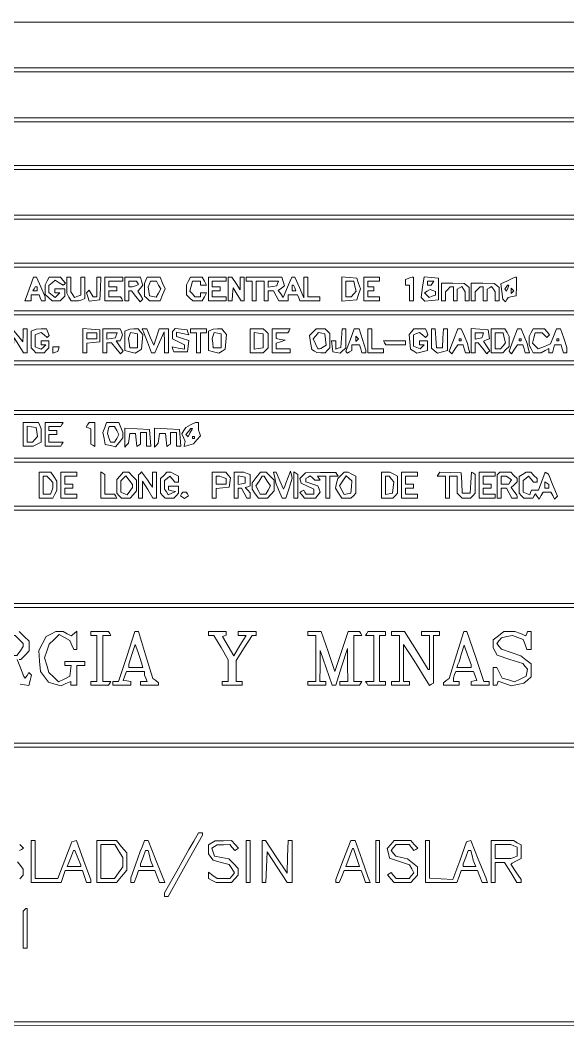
# Paper-space layout 'AN-19-DGE-074' of a CAD drawing. Header units: metres, sheet in millimetres. Extents: x 12 to 193, y 4 to 291.
# Drawn here: x 127.8 to 162.5, y 25.3 to 88.9 of the extents above; entities that cross this region are included whole.
import ezdxf

# ---------------------------------------------------------------- set-up
doc = ezdxf.new("R2010")
doc.units = ezdxf.units.M
doc.layers.add('DGE_CONTORNOS', color=7, linetype='Continuous', lineweight=0)
doc.layers.add('DGE_DATOS', color=7, linetype='Continuous', lineweight=0)

# ---------------------------------------------------------------- blocks, each defined once
blk = doc.blocks.new('LP_REF_DGE_MT_074')
at = {"layer": 'DGE_CONTORNOS'}
for points in [[(29.957, 147.368), (29.988, 25.36), (111.504, 25.329), (193.02, 25.297), (193.02, 147.336), (193.02, 269.375), (111.473, 269.375), (29.925, 269.375)], [(180.678, 87.324), (180.678, 85.876), (121.296, 85.876), (61.915, 85.876), (61.915, 87.324), (61.915, 88.773), (121.296, 88.773), (180.678, 88.773)], [(180.678, 84.176), (180.678, 82.727), (121.296, 82.727), (61.915, 82.727), (61.915, 84.176), (61.915, 85.624), (121.296, 85.624), (180.678, 85.624)], [(180.678, 81.09), (180.678, 79.705), (121.296, 79.705), (61.915, 79.705), (61.915, 81.09), (61.915, 82.475), (121.296, 82.475), (180.678, 82.475)], [(180.678, 78.004), (180.678, 76.556), (121.296, 76.556), (61.915, 76.556), (61.915, 78.004), (61.915, 79.453), (121.296, 79.453), (180.678, 79.453)], [(180.678, 74.919), (180.678, 73.533), (121.296, 73.533), (61.915, 73.533), (61.915, 74.919), (61.915, 76.304), (121.296, 76.304), (180.678, 76.304)], [(180.678, 71.896), (180.678, 70.511), (121.296, 70.511), (61.915, 70.511), (61.915, 71.896), (61.915, 73.282), (121.296, 73.282), (180.678, 73.282)], [(128.5, 72.117), (128.313, 71.581), (128.223, 71.361), (128.133, 71.141), (128.335, 71.141), (128.538, 71.141), (128.538, 71.329), (128.538, 71.518), (128.794, 71.518), (129.049, 71.518), (129.122, 71.329), (129.194, 71.141), (129.307, 71.141), (129.419, 71.141), (129.419, 71.275), (129.419, 71.409), (129.152, 72.03), (128.885, 72.652), (128.786, 72.652), (128.687, 72.652)], [(129.55, 72.408), (129.419, 72.165), (129.419, 71.861), (129.419, 71.557), (129.65, 71.349), (129.88, 71.141), (130.128, 71.141), (130.377, 71.141), (130.528, 71.292), (130.679, 71.443), (130.679, 71.669), (130.679, 71.896), (130.364, 71.896), (130.049, 71.896), (130.049, 71.77), (130.049, 71.644), (130.2, 71.644), (130.351, 71.644), (130.206, 71.498), (130.06, 71.353), (129.865, 71.514), (129.671, 71.675), (129.671, 71.896), (129.671, 72.117), (129.87, 72.282), (130.07, 72.448), (130.323, 72.289), (130.577, 72.131), (130.646, 72.199), (130.715, 72.268), (130.555, 72.46), (130.396, 72.652), (130.038, 72.652), (129.68, 72.652)], [(130.805, 72.14), (130.805, 71.628), (130.935, 71.384), (131.065, 71.141), (131.303, 71.141), (131.54, 71.141), (131.739, 71.217), (131.938, 71.293), (131.938, 71.973), (131.938, 72.652), (131.812, 72.652), (131.686, 72.652), (131.686, 72.081), (131.686, 71.51), (131.485, 71.433), (131.283, 71.356), (131.172, 71.531), (131.06, 71.707), (131.059, 72.18), (131.057, 72.652), (130.931, 72.652), (130.805, 72.652)], [(132.694, 72.022), (132.694, 71.392), (132.574, 71.392), (132.454, 71.392), (132.332, 71.612), (132.209, 71.831), (132.125, 71.747), (132.041, 71.663), (132.126, 71.395), (132.212, 71.126), (132.547, 71.165), (132.883, 71.203), (132.921, 71.928), (132.958, 72.652), (132.826, 72.652), (132.694, 72.652)], [(133.198, 71.896), (133.198, 71.141), (133.772, 71.141), (134.346, 71.141), (134.268, 71.266), (134.19, 71.392), (133.82, 71.392), (133.449, 71.392), (133.449, 71.581), (133.449, 71.77), (133.701, 71.77), (133.953, 71.77), (133.953, 71.896), (133.953, 72.022), (133.701, 72.022), (133.449, 72.022), (133.449, 72.211), (133.449, 72.4), (133.89, 72.4), (134.331, 72.4), (134.331, 72.526), (134.331, 72.652), (133.764, 72.652), (133.198, 72.652)], [(134.457, 71.896), (134.457, 71.141), (134.583, 71.141), (134.709, 71.141), (134.709, 71.455), (134.709, 71.77), (134.799, 71.77), (134.888, 71.77), (135.165, 71.424), (135.442, 71.078), (135.525, 71.16), (135.608, 71.242), (135.449, 71.496), (135.291, 71.75), (135.451, 71.943), (135.611, 72.136), (135.529, 72.394), (135.448, 72.652), (134.952, 72.652), (134.457, 72.652)], [(135.793, 72.453), (135.716, 72.253), (135.716, 71.848), (135.716, 71.443), (135.868, 71.292), (136.019, 71.141), (136.356, 71.141), (136.693, 71.141), (136.85, 71.518), (137.006, 71.896), (136.85, 72.274), (136.693, 72.652), (136.281, 72.652), (135.869, 72.652)], [(138.492, 72.408), (138.361, 72.165), (138.361, 71.85), (138.361, 71.536), (138.559, 71.338), (138.757, 71.141), (139.058, 71.141), (139.36, 71.141), (139.495, 71.392), (139.629, 71.644), (139.436, 71.644), (139.243, 71.644), (139.243, 71.518), (139.243, 71.392), (139.069, 71.392), (138.896, 71.392), (138.74, 71.58), (138.585, 71.767), (138.664, 72.083), (138.744, 72.4), (138.993, 72.4), (139.243, 72.4), (139.243, 72.274), (139.243, 72.148), (139.436, 72.148), (139.629, 72.148), (139.495, 72.4), (139.36, 72.652), (138.991, 72.652), (138.622, 72.652)], [(139.747, 71.896), (139.747, 71.141), (140.313, 71.141), (140.88, 71.141), (140.88, 71.266), (140.88, 71.392), (140.439, 71.392), (139.998, 71.392), (139.998, 71.581), (139.998, 71.77), (140.25, 71.77), (140.502, 71.77), (140.502, 71.896), (140.502, 72.022), (140.25, 72.022), (139.998, 72.022), (139.998, 72.211), (139.998, 72.4), (140.439, 72.4), (140.88, 72.4), (140.88, 72.526), (140.88, 72.652), (140.313, 72.652), (139.747, 72.652)], [(141.006, 71.896), (141.006, 71.141), (141.124, 71.141), (141.242, 71.141), (141.281, 71.55), (141.321, 71.959), (141.568, 71.55), (141.816, 71.141), (141.915, 71.141), (142.014, 71.141), (142.014, 71.896), (142.014, 72.652), (141.888, 72.652), (141.762, 72.652), (141.76, 72.243), (141.757, 71.833), (141.495, 72.243), (141.233, 72.652), (141.12, 72.652), (141.006, 72.652)], [(142.139, 72.526), (142.139, 72.4), (142.328, 72.4), (142.517, 72.4), (142.517, 71.77), (142.517, 71.141), (142.643, 71.141), (142.769, 71.141), (142.769, 71.77), (142.769, 72.4), (143.021, 72.4), (143.273, 72.4), (143.273, 71.77), (143.273, 71.141), (143.399, 71.141), (143.525, 71.141), (143.525, 71.455), (143.525, 71.77), (143.692, 71.77), (143.86, 71.77), (144.029, 71.455), (144.197, 71.141), (144.491, 71.141), (144.784, 71.141), (144.784, 71.329), (144.784, 71.518), (145.086, 71.518), (145.387, 71.518), (145.459, 71.329), (145.532, 71.141), (146.166, 71.141), (146.799, 71.141), (146.799, 71.266), (146.799, 71.392), (146.421, 71.392), (146.044, 71.392), (146.044, 72.022), (146.044, 72.652), (145.918, 72.652), (145.792, 72.652), (145.785, 71.991), (145.778, 71.329), (145.502, 71.99), (145.225, 72.652), (145.124, 72.652), (145.022, 72.652), (144.755, 72.008), (144.487, 71.364), (144.324, 71.587), (144.161, 71.81), (144.362, 71.957), (144.563, 72.104), (144.476, 72.378), (144.389, 72.652), (143.264, 72.652), (142.139, 72.652)], [(148.185, 71.896), (148.185, 71.125), (148.655, 71.164), (149.125, 71.203), (149.246, 71.55), (149.367, 71.896), (149.246, 72.243), (149.125, 72.589), (148.655, 72.628), (148.185, 72.667)], [(149.57, 71.896), (149.57, 71.141), (150.074, 71.141), (150.578, 71.141), (150.578, 71.266), (150.578, 71.392), (150.2, 71.392), (149.822, 71.392), (149.822, 71.581), (149.822, 71.77), (150.011, 71.77), (150.2, 71.77), (150.2, 71.896), (150.2, 72.022), (150.011, 72.022), (149.822, 72.022), (149.822, 72.211), (149.822, 72.4), (150.2, 72.4), (150.578, 72.4), (150.578, 72.526), (150.578, 72.652), (150.074, 72.652), (149.57, 72.652)], [(152.372, 72.568), (152.215, 72.505), (152.215, 72.326), (152.215, 72.148), (152.341, 72.148), (152.467, 72.148), (152.467, 71.644), (152.467, 71.141), (152.593, 71.141), (152.719, 71.141), (152.719, 71.896), (152.719, 72.652), (152.624, 72.642), (152.53, 72.632)], [(153.296, 72.01), (153.209, 71.356), (153.325, 71.239), (153.442, 71.122), (153.868, 71.163), (154.293, 71.203), (154.293, 71.896), (154.293, 72.589), (153.838, 72.627), (153.382, 72.665)], [(158.657, 72.418), (158.234, 72.218), (158.3, 71.732), (158.365, 71.246), (158.445, 71.165), (158.526, 71.085), (158.613, 71.224), (158.701, 71.363), (158.953, 71.411), (159.205, 71.459), (159.223, 72.055), (159.24, 72.652), (159.16, 72.635), (159.079, 72.619)], [(128.916, 71.896), (128.916, 71.77), (128.782, 71.77), (128.649, 71.77), (128.727, 71.896), (128.805, 72.022), (128.86, 72.022), (128.916, 72.022)], [(135.267, 72.287), (135.337, 72.174), (135.139, 72.098), (134.94, 72.022), (134.825, 72.022), (134.709, 72.022), (134.709, 72.211), (134.709, 72.4), (134.953, 72.4), (135.198, 72.4)], [(136.598, 72.148), (136.733, 71.896), (136.594, 71.637), (136.455, 71.377), (136.243, 71.418), (136.031, 71.458), (135.99, 71.749), (135.948, 72.04), (136.017, 72.22), (136.086, 72.4), (136.275, 72.4), (136.463, 72.4)], [(144.124, 72.243), (144.072, 72.085), (143.798, 72.045), (143.525, 72.005), (143.525, 72.202), (143.525, 72.4), (143.85, 72.4), (144.176, 72.4)], [(145.208, 71.959), (145.28, 71.77), (145.158, 71.77), (145.036, 71.77), (145.036, 71.959), (145.036, 72.148), (145.086, 72.148), (145.135, 72.148)], [(149.015, 72.083), (149.094, 71.767), (148.939, 71.58), (148.784, 71.392), (148.61, 71.392), (148.437, 71.392), (148.437, 71.896), (148.437, 72.4), (148.686, 72.4), (148.936, 72.4)], [(154.104, 71.627), (154.104, 71.51), (153.907, 71.435), (153.709, 71.359), (153.561, 71.507), (153.413, 71.655), (153.59, 71.764), (153.766, 71.873), (153.935, 71.808), (154.104, 71.743)], [(153.915, 72.274), (153.837, 72.148), (153.719, 72.148), (153.6, 72.148), (153.6, 72.274), (153.6, 72.4), (153.796, 72.4), (153.993, 72.4)], [(154.482, 71.707), (154.482, 71.141), (154.608, 71.141), (154.734, 71.141), (154.734, 71.43), (154.734, 71.72), (154.885, 71.871), (155.036, 72.022), (155.137, 72.022), (155.237, 72.022), (155.237, 71.581), (155.237, 71.141), (155.363, 71.141), (155.489, 71.141), (155.489, 71.511), (155.489, 71.881), (155.629, 71.968), (155.769, 72.054), (155.879, 71.881), (155.989, 71.707), (155.991, 71.424), (155.993, 71.141), (156.119, 71.141), (156.245, 71.141), (156.245, 71.566), (156.245, 71.991), (156.088, 72.118), (155.93, 72.244), (155.206, 72.259), (154.482, 72.273)], [(156.371, 71.707), (156.371, 71.141), (156.497, 71.141), (156.623, 71.141), (156.623, 71.43), (156.623, 71.72), (156.774, 71.871), (156.925, 72.022), (157.026, 72.022), (157.127, 72.022), (157.127, 71.581), (157.127, 71.141), (157.252, 71.141), (157.378, 71.141), (157.378, 71.511), (157.378, 71.881), (157.518, 71.968), (157.658, 72.054), (157.768, 71.881), (157.878, 71.707), (157.88, 71.424), (157.882, 71.141), (158.008, 71.141), (158.134, 71.141), (158.134, 71.566), (158.134, 71.991), (157.977, 72.118), (157.819, 72.244), (157.095, 72.259), (156.371, 72.273)], [(158.681, 71.954), (158.607, 71.759), (158.547, 71.819), (158.487, 71.879), (158.57, 72.014), (158.653, 72.148), (158.704, 72.148), (158.756, 72.148)], [(158.974, 71.686), (158.89, 71.602), (158.89, 71.77), (158.89, 71.938), (158.974, 71.854), (159.058, 71.77)], [(180.678, 68.811), (180.678, 67.362), (121.296, 67.362), (61.915, 67.362), (61.915, 68.811), (61.915, 70.259), (121.296, 70.259), (180.678, 70.259)], [(127.152, 68.622), (127.152, 67.866), (127.271, 67.866), (127.389, 67.866), (127.428, 68.338), (127.467, 68.811), (127.761, 68.338), (128.055, 67.866), (128.17, 67.866), (128.286, 67.866), (128.286, 68.622), (128.286, 69.377), (128.16, 69.377), (128.034, 69.377), (128.031, 68.968), (128.027, 68.559), (127.684, 68.969), (127.341, 69.38), (127.247, 69.378), (127.152, 69.377)], [(128.695, 69.294), (128.538, 69.23), (128.538, 68.699), (128.538, 68.168), (128.689, 68.017), (128.84, 67.866), (129.104, 67.866), (129.369, 67.866), (129.52, 68.017), (129.671, 68.168), (129.671, 68.395), (129.671, 68.622), (129.419, 68.622), (129.167, 68.622), (129.167, 68.496), (129.167, 68.37), (129.319, 68.37), (129.47, 68.37), (129.327, 68.227), (129.184, 68.084), (128.987, 68.16), (128.79, 68.236), (128.79, 68.622), (128.79, 69.007), (128.98, 69.08), (129.171, 69.154), (129.361, 68.996), (129.551, 68.838), (129.614, 68.901), (129.677, 68.963), (129.598, 69.17), (129.518, 69.377), (129.185, 69.367), (128.853, 69.357)], [(131.812, 68.629), (131.812, 67.866), (131.938, 67.866), (132.064, 67.866), (132.064, 68.173), (132.064, 68.48), (132.473, 68.519), (132.883, 68.559), (132.883, 68.936), (132.883, 69.314), (132.347, 69.353), (131.812, 69.392)], [(133.072, 68.622), (133.072, 67.866), (133.198, 67.866), (133.324, 67.866), (133.324, 68.181), (133.324, 68.496), (133.476, 68.496), (133.629, 68.496), (133.906, 68.149), (134.183, 67.803), (134.267, 67.887), (134.351, 67.97), (134.138, 68.296), (133.924, 68.622), (134.051, 68.622), (134.178, 68.622), (134.251, 68.811), (134.323, 68.999), (134.251, 69.188), (134.178, 69.377), (133.625, 69.377), (133.072, 69.377)], [(134.614, 69.294), (134.457, 69.23), (134.457, 68.614), (134.457, 67.997), (134.791, 67.913), (135.126, 67.829), (135.327, 67.955), (135.528, 68.08), (135.567, 68.549), (135.607, 69.017), (135.457, 69.197), (135.308, 69.377), (135.04, 69.367), (134.772, 69.357)], [(135.611, 69.279), (135.653, 69.181), (135.899, 68.524), (136.144, 67.866), (136.252, 67.866), (136.36, 67.866), (136.661, 68.527), (136.961, 69.188), (136.969, 68.527), (136.976, 67.866), (137.102, 67.866), (137.228, 67.866), (137.228, 68.622), (137.228, 69.377), (136.933, 69.377), (136.638, 69.377), (136.467, 68.857), (136.295, 68.336), (136.074, 68.857), (135.853, 69.377), (135.711, 69.377), (135.57, 69.377)], [(137.57, 69.299), (137.48, 69.209), (137.48, 68.982), (137.48, 68.754), (137.857, 68.559), (138.235, 68.363), (138.235, 68.225), (138.235, 68.086), (137.847, 68.164), (137.459, 68.242), (137.511, 68.085), (137.564, 67.929), (137.994, 67.929), (138.424, 67.929), (138.464, 68.279), (138.505, 68.629), (138.118, 68.763), (137.732, 68.898), (137.732, 69.028), (137.732, 69.157), (138.119, 69.079), (138.507, 69.002), (138.456, 69.158), (138.405, 69.314), (138.032, 69.352), (137.659, 69.389)], [(138.613, 69.251), (138.613, 69.125), (138.802, 69.125), (138.991, 69.125), (138.991, 68.496), (138.991, 67.866), (139.117, 67.866), (139.243, 67.866), (139.243, 68.496), (139.243, 69.125), (139.432, 69.125), (139.621, 69.125), (139.621, 69.251), (139.621, 69.377), (139.117, 69.377), (138.613, 69.377)], [(139.904, 69.294), (139.747, 69.23), (139.747, 68.614), (139.747, 67.997), (140.081, 67.913), (140.415, 67.829), (140.616, 67.955), (140.817, 68.08), (140.857, 68.549), (140.896, 69.017), (140.747, 69.197), (140.597, 69.377), (140.329, 69.367), (140.061, 69.357)], [(142.391, 68.622), (142.391, 67.866), (142.807, 67.866), (143.223, 67.866), (143.374, 68.017), (143.525, 68.168), (143.525, 68.622), (143.525, 69.075), (143.374, 69.226), (143.223, 69.377), (142.807, 69.377), (142.391, 69.377)], [(143.777, 68.622), (143.777, 67.866), (144.343, 67.866), (144.91, 67.866), (144.91, 67.992), (144.91, 68.118), (144.469, 68.118), (144.029, 68.118), (144.029, 68.292), (144.029, 68.466), (144.312, 68.56), (144.595, 68.654), (144.312, 68.709), (144.029, 68.765), (144.029, 68.945), (144.029, 69.125), (144.399, 69.125), (144.769, 69.125), (144.847, 69.251), (144.925, 69.377), (144.351, 69.377), (143.777, 69.377)], [(146.355, 69.166), (146.144, 68.956), (146.215, 68.515), (146.287, 68.075), (146.449, 67.973), (146.61, 67.87), (146.869, 67.868), (147.127, 67.866), (147.278, 68.017), (147.429, 68.168), (147.429, 68.622), (147.429, 69.075), (147.278, 69.226), (147.127, 69.377), (146.846, 69.377), (146.565, 69.377)], [(148.16, 68.789), (148.122, 68.201), (147.964, 68.149), (147.807, 68.097), (147.807, 68.359), (147.807, 68.622), (147.673, 68.622), (147.538, 68.622), (147.578, 68.276), (147.618, 67.931), (147.844, 67.888), (148.071, 67.845), (148.254, 67.997), (148.437, 68.149), (148.437, 68.763), (148.437, 69.377), (148.318, 69.377), (148.198, 69.377)], [(148.703, 68.666), (148.431, 67.955), (148.488, 67.898), (148.546, 67.841), (148.68, 67.924), (148.814, 68.007), (148.814, 68.188), (148.814, 68.37), (149.058, 68.37), (149.301, 68.37), (149.381, 68.118), (149.461, 67.866), (149.579, 67.866), (149.696, 67.866), (149.696, 67.949), (149.696, 68.033), (149.484, 68.705), (149.272, 69.377), (149.124, 69.377), (148.975, 69.377)], [(149.822, 68.622), (149.822, 67.866), (150.326, 67.866), (150.829, 67.866), (150.829, 67.992), (150.829, 68.118), (150.452, 68.118), (150.074, 68.118), (150.074, 68.748), (150.074, 69.377), (149.948, 69.377), (149.822, 69.377)], [(152.6, 69.197), (152.45, 69.017), (152.49, 68.549), (152.53, 68.08), (152.731, 67.955), (152.931, 67.829), (153.266, 67.913), (153.6, 67.997), (153.6, 68.309), (153.6, 68.622), (153.348, 68.622), (153.096, 68.622), (153.096, 68.496), (153.096, 68.37), (153.248, 68.37), (153.399, 68.37), (153.269, 68.24), (153.139, 68.11), (152.929, 68.19), (152.719, 68.271), (152.719, 68.639), (152.719, 69.007), (152.909, 69.08), (153.1, 69.154), (153.29, 68.996), (153.48, 68.838), (153.556, 68.913), (153.631, 68.989), (153.557, 69.183), (153.482, 69.377), (153.116, 69.377), (152.749, 69.377)], [(153.852, 68.763), (153.852, 68.149), (154.039, 67.993), (154.227, 67.838), (154.543, 67.917), (154.86, 67.997), (154.86, 68.687), (154.86, 69.377), (154.741, 69.377), (154.621, 69.377), (154.583, 68.779), (154.545, 68.181), (154.356, 68.181), (154.167, 68.181), (154.129, 68.779), (154.09, 69.377), (153.971, 69.377), (153.852, 69.377)], [(155.252, 68.666), (154.98, 67.955), (155.06, 67.879), (155.139, 67.803), (155.329, 68.086), (155.52, 68.37), (155.685, 68.37), (155.85, 68.37), (155.93, 68.118), (156.01, 67.866), (156.141, 67.866), (156.272, 67.866), (156.199, 68.157), (156.126, 68.447), (155.932, 68.912), (155.738, 69.377), (155.631, 69.377), (155.524, 69.377)], [(156.371, 68.629), (156.371, 67.866), (156.497, 67.866), (156.623, 67.866), (156.623, 68.181), (156.623, 68.496), (156.712, 68.496), (156.802, 68.496), (157.079, 68.149), (157.356, 67.803), (157.447, 67.894), (157.538, 67.984), (157.337, 68.291), (157.136, 68.598), (157.329, 68.672), (157.522, 68.746), (157.482, 69.03), (157.441, 69.314), (156.906, 69.353), (156.371, 69.392)], [(157.63, 68.622), (157.63, 67.866), (157.999, 67.866), (158.368, 67.866), (158.566, 68.064), (158.764, 68.262), (158.764, 68.576), (158.764, 68.89), (158.633, 69.134), (158.503, 69.377), (158.067, 69.377), (157.63, 69.377)], [(159.03, 68.666), (158.758, 67.955), (158.838, 67.879), (158.917, 67.803), (159.108, 68.086), (159.298, 68.37), (159.463, 68.37), (159.628, 68.37), (159.708, 68.118), (159.788, 67.866), (159.919, 67.866), (160.05, 67.866), (159.978, 68.157), (159.905, 68.447), (159.71, 68.912), (159.516, 69.377), (159.409, 69.377), (159.302, 69.377)], [(160.154, 69.134), (160.023, 68.89), (160.023, 68.622), (160.023, 68.353), (160.154, 68.11), (160.284, 67.866), (160.54, 67.866), (160.795, 67.866), (161.039, 67.996), (161.283, 68.127), (161.283, 67.996), (161.283, 67.866), (161.394, 67.866), (161.505, 67.866), (161.571, 68.118), (161.637, 68.37), (161.849, 68.37), (162.062, 68.37), (162.128, 68.118), (162.194, 67.866), (162.305, 67.866), (162.416, 67.866), (162.416, 68.032), (162.416, 68.199), (162.215, 68.788), (162.015, 69.377), (161.89, 69.377), (161.766, 69.377), (161.578, 68.897), (161.389, 68.418), (160.993, 68.268), (160.598, 68.119), (160.42, 68.297), (160.242, 68.474), (160.324, 68.8), (160.406, 69.125), (160.63, 69.125), (160.854, 69.125), (161.003, 68.976), (161.152, 68.827), (161.235, 68.91), (161.318, 68.993), (161.159, 69.185), (161, 69.377), (160.642, 69.377), (160.284, 69.377)], [(132.694, 68.936), (132.694, 68.748), (132.379, 68.748), (132.064, 68.748), (132.064, 68.936), (132.064, 69.125), (132.379, 69.125), (132.694, 69.125)], [(133.922, 68.968), (133.871, 68.811), (133.597, 68.77), (133.324, 68.73), (133.324, 68.928), (133.324, 69.125), (133.649, 69.125), (133.974, 69.125)], [(135.276, 68.62), (135.276, 68.181), (135.024, 68.181), (134.772, 68.181), (134.73, 68.473), (134.689, 68.766), (134.762, 68.955), (134.834, 69.144), (135.055, 69.102), (135.276, 69.059)], [(140.565, 68.62), (140.565, 68.181), (140.313, 68.181), (140.061, 68.181), (140.02, 68.473), (139.979, 68.766), (140.051, 68.955), (140.124, 69.144), (140.344, 69.102), (140.565, 69.059)], [(143.21, 68.622), (143.21, 68.181), (142.927, 68.141), (142.643, 68.1), (142.643, 68.622), (142.643, 69.143), (142.927, 69.103), (143.21, 69.062)], [(147.156, 68.697), (147.197, 68.334), (147.03, 68.228), (146.862, 68.122), (146.765, 68.12), (146.668, 68.118), (146.526, 68.429), (146.384, 68.74), (146.549, 68.938), (146.713, 69.136), (146.914, 69.098), (147.114, 69.06)], [(149.15, 68.664), (149.066, 68.58), (149.066, 68.748), (149.066, 68.916), (149.15, 68.832), (149.234, 68.748)], [(155.741, 68.685), (155.741, 68.622), (155.678, 68.622), (155.615, 68.622), (155.615, 68.685), (155.615, 68.748), (155.678, 68.748), (155.741, 68.748)], [(157.095, 68.968), (157.043, 68.811), (156.833, 68.77), (156.623, 68.729), (156.623, 68.927), (156.623, 69.125), (156.885, 69.125), (157.148, 69.125)], [(158.461, 68.809), (158.54, 68.492), (158.385, 68.305), (158.229, 68.118), (158.056, 68.118), (157.882, 68.118), (157.882, 68.622), (157.882, 69.125), (158.132, 69.125), (158.381, 69.125)], [(159.519, 68.685), (159.519, 68.622), (159.456, 68.622), (159.393, 68.622), (159.393, 68.685), (159.393, 68.748), (159.456, 68.748), (159.519, 68.748)], [(161.912, 68.685), (161.912, 68.622), (161.849, 68.622), (161.786, 68.622), (161.786, 68.685), (161.786, 68.748), (161.849, 68.748), (161.912, 68.748)], [(129.923, 68.044), (129.923, 67.845), (130.073, 67.895), (130.222, 67.945), (130.272, 68.094), (130.322, 68.244), (130.123, 68.244), (129.923, 68.244)], [(150.892, 68.496), (150.97, 68.37), (151.593, 68.37), (152.215, 68.37), (152.215, 68.496), (152.215, 68.622), (151.515, 68.622), (150.815, 68.622)], [(180.678, 65.662), (180.678, 64.214), (121.296, 64.214), (61.915, 64.214), (61.915, 65.662), (61.915, 67.11), (121.296, 67.11), (180.678, 67.11)], [(180.678, 62.576), (180.678, 61.191), (121.296, 61.191), (61.915, 61.191), (61.915, 62.576), (61.915, 63.962), (121.296, 63.962), (180.678, 63.962)], [(128.034, 62.702), (128.034, 61.947), (128.357, 61.947), (128.68, 61.947), (128.924, 62.077), (129.167, 62.207), (129.167, 62.633), (129.167, 63.06), (129.091, 63.259), (129.015, 63.458), (128.524, 63.458), (128.034, 63.458)], [(128.894, 62.853), (128.935, 62.562), (128.784, 62.381), (128.633, 62.199), (128.459, 62.199), (128.286, 62.199), (128.286, 62.711), (128.286, 63.224), (128.569, 63.183), (128.853, 63.143)], [(129.419, 62.702), (129.419, 61.947), (129.916, 61.947), (130.412, 61.947), (130.49, 62.073), (130.568, 62.199), (130.119, 62.199), (129.671, 62.199), (129.671, 62.45), (129.671, 62.702), (129.923, 62.702), (130.175, 62.702), (130.175, 62.828), (130.175, 62.954), (129.923, 62.954), (129.671, 62.954), (129.671, 63.08), (129.671, 63.206), (130.042, 63.206), (130.412, 63.206), (130.49, 63.332), (130.568, 63.458), (129.994, 63.458), (129.419, 63.458)], [(132.112, 63.308), (132.02, 63.158), (132.168, 63.109), (132.316, 63.059), (132.316, 62.573), (132.316, 62.087), (132.442, 62.01), (132.568, 61.932), (132.568, 62.695), (132.568, 63.458), (132.386, 63.458), (132.205, 63.458)], [(133.198, 63.143), (133.078, 62.828), (133.154, 62.449), (133.23, 62.069), (133.55, 61.989), (133.87, 61.909), (134.1, 62.193), (134.331, 62.478), (134.331, 62.645), (134.331, 62.812), (134.208, 63.135), (134.085, 63.458), (133.701, 63.458), (133.317, 63.458)], [(133.953, 62.954), (134.088, 62.702), (133.953, 62.45), (133.818, 62.199), (133.693, 62.199), (133.567, 62.199), (133.464, 62.477), (133.361, 62.756), (133.42, 62.981), (133.479, 63.206), (133.649, 63.206), (133.818, 63.206)], [(134.457, 62.494), (134.457, 61.896), (134.572, 62.016), (134.688, 62.136), (134.73, 62.45), (134.772, 62.765), (134.961, 62.765), (135.15, 62.765), (135.189, 62.354), (135.229, 61.942), (135.347, 62.015), (135.465, 62.087), (135.465, 62.458), (135.465, 62.828), (135.653, 62.828), (135.842, 62.828), (135.842, 62.387), (135.842, 61.947), (135.976, 61.947), (136.109, 61.947), (136.07, 62.482), (136.031, 63.017), (135.244, 63.055), (134.457, 63.092)], [(136.346, 62.494), (136.346, 61.896), (136.461, 62.016), (136.577, 62.136), (136.619, 62.45), (136.661, 62.765), (136.85, 62.765), (137.039, 62.765), (137.078, 62.354), (137.118, 61.942), (137.236, 62.015), (137.354, 62.087), (137.354, 62.458), (137.354, 62.828), (137.543, 62.828), (137.732, 62.828), (137.732, 62.387), (137.732, 61.947), (137.865, 61.947), (137.998, 61.947), (137.959, 62.482), (137.92, 63.017), (137.133, 63.055), (136.346, 63.092)], [(138.625, 63.299), (138.323, 63.143), (138.196, 62.94), (138.069, 62.737), (138.172, 62.499), (138.275, 62.262), (138.247, 62.093), (138.219, 61.925), (138.511, 62.01), (138.802, 62.094), (139.028, 62.356), (139.254, 62.618), (139.185, 62.796), (139.117, 62.975), (139.117, 63.216), (139.117, 63.458), (139.022, 63.456), (138.928, 63.454)], [(138.607, 62.817), (138.467, 62.555), (138.396, 62.626), (138.325, 62.696), (138.485, 62.888), (138.644, 63.08), (138.696, 63.08), (138.748, 63.08)], [(138.865, 62.513), (138.865, 62.45), (138.802, 62.45), (138.739, 62.45), (138.739, 62.513), (138.739, 62.576), (138.802, 62.576), (138.865, 62.576)], [(180.678, 59.554), (180.678, 58.168), (121.296, 58.168), (61.915, 58.168), (61.915, 59.554), (61.915, 60.939), (121.296, 60.939), (180.678, 60.939)], [(129.042, 59.491), (129.042, 58.672), (129.478, 58.672), (129.914, 58.672), (130.045, 58.916), (130.175, 59.159), (130.175, 59.454), (130.175, 59.75), (129.979, 60.029), (129.783, 60.309), (129.412, 60.309), (129.042, 60.309)], [(129.725, 59.86), (129.923, 59.662), (129.923, 59.492), (129.923, 59.322), (129.847, 59.123), (129.77, 58.924), (129.532, 58.924), (129.293, 58.924), (129.293, 59.491), (129.293, 60.057), (129.41, 60.057), (129.527, 60.057)], [(130.427, 59.491), (130.427, 58.672), (130.931, 58.672), (131.434, 58.672), (131.434, 58.798), (131.434, 58.924), (131.057, 58.924), (130.679, 58.924), (130.679, 59.113), (130.679, 59.302), (130.931, 59.302), (131.183, 59.302), (131.183, 59.428), (131.183, 59.554), (130.931, 59.554), (130.679, 59.554), (130.679, 59.806), (130.679, 60.057), (131.057, 60.057), (131.434, 60.057), (131.434, 60.183), (131.434, 60.309), (130.931, 60.309), (130.427, 60.309)], [(132.946, 59.498), (132.946, 58.672), (133.457, 58.672), (133.968, 58.672), (133.89, 58.798), (133.812, 58.924), (133.505, 58.924), (133.198, 58.924), (133.198, 59.546), (133.198, 60.169), (133.072, 60.246), (132.946, 60.324)], [(134.162, 60.079), (133.953, 59.849), (133.953, 59.412), (133.953, 58.974), (134.104, 58.823), (134.256, 58.672), (134.526, 58.672), (134.796, 58.672), (135.004, 58.902), (135.213, 59.133), (135.213, 59.469), (135.213, 59.806), (134.961, 60.057), (134.709, 60.309), (134.54, 60.309), (134.37, 60.309)], [(134.961, 59.438), (134.961, 59.35), (134.79, 59.117), (134.619, 58.883), (134.412, 58.963), (134.205, 59.042), (134.205, 59.399), (134.205, 59.755), (134.363, 59.913), (134.52, 60.07), (134.74, 59.798), (134.961, 59.526)], [(135.431, 60.234), (135.339, 60.141), (135.339, 59.407), (135.339, 58.672), (135.465, 58.672), (135.59, 58.672), (135.592, 59.207), (135.593, 59.743), (135.914, 59.207), (136.234, 58.672), (136.353, 58.672), (136.472, 58.672), (136.472, 59.491), (136.472, 60.309), (136.346, 60.309), (136.22, 60.309), (136.213, 59.837), (136.205, 59.365), (136.055, 59.6), (135.905, 59.835), (135.715, 60.081), (135.524, 60.327)], [(136.922, 60.111), (136.724, 59.914), (136.724, 59.444), (136.724, 58.974), (136.875, 58.823), (137.026, 58.672), (137.291, 58.672), (137.555, 58.672), (137.706, 58.823), (137.857, 58.974), (137.857, 59.201), (137.857, 59.428), (137.543, 59.428), (137.228, 59.428), (137.228, 59.311), (137.228, 59.194), (137.448, 59.142), (137.669, 59.089), (137.435, 58.988), (137.202, 58.887), (137.091, 59.063), (136.98, 59.239), (136.978, 59.507), (136.976, 59.775), (137.148, 59.918), (137.32, 60.061), (137.478, 59.87), (137.636, 59.68), (137.747, 59.68), (137.857, 59.68), (137.857, 59.864), (137.857, 60.049), (137.614, 60.179), (137.37, 60.309), (137.245, 60.309), (137.12, 60.309)], [(139.998, 59.491), (139.998, 58.672), (140.124, 58.672), (140.25, 58.672), (140.25, 58.979), (140.25, 59.286), (140.66, 59.325), (141.069, 59.365), (141.11, 59.655), (141.151, 59.945), (141, 60.127), (140.849, 60.309), (140.424, 60.309), (139.998, 60.309)], [(140.681, 59.981), (140.88, 59.905), (140.88, 59.729), (140.88, 59.554), (140.565, 59.554), (140.25, 59.554), (140.25, 59.806), (140.25, 60.057), (140.366, 60.057), (140.482, 60.057)], [(141.384, 59.491), (141.384, 58.672), (141.51, 58.672), (141.636, 58.672), (141.636, 58.987), (141.636, 59.302), (141.74, 59.302), (141.845, 59.302), (142.014, 58.987), (142.182, 58.672), (142.287, 58.672), (142.391, 58.672), (142.391, 58.836), (142.391, 59), (142.234, 59.166), (142.076, 59.333), (142.234, 59.391), (142.391, 59.449), (142.391, 59.803), (142.391, 60.156), (142.192, 60.233), (141.993, 60.309), (141.688, 60.309), (141.384, 60.309)], [(142.076, 59.806), (142.076, 59.62), (141.856, 59.578), (141.636, 59.535), (141.636, 59.806), (141.636, 60.076), (141.856, 60.034), (142.076, 59.991)], [(142.778, 59.978), (142.517, 59.646), (142.517, 59.439), (142.517, 59.232), (142.713, 58.952), (142.909, 58.672), (143.198, 58.672), (143.486, 58.672), (143.694, 58.902), (143.903, 59.133), (143.903, 59.469), (143.903, 59.806), (143.651, 60.057), (143.399, 60.309), (143.219, 60.309), (143.039, 60.309)], [(143.468, 59.751), (143.669, 59.445), (143.529, 59.184), (143.39, 58.924), (143.21, 58.924), (143.03, 58.924), (142.891, 59.184), (142.751, 59.445), (142.952, 59.751), (143.153, 60.057), (143.21, 60.057), (143.267, 60.057)], [(143.942, 59.963), (144.012, 59.617), (144.211, 59.144), (144.41, 58.672), (144.524, 58.672), (144.638, 58.672), (144.847, 59.3), (145.055, 59.928), (145.003, 60.15), (144.95, 60.372), (144.8, 59.995), (144.651, 59.617), (144.578, 59.428), (144.505, 59.239), (144.272, 59.774), (144.039, 60.309), (143.955, 60.309), (143.871, 60.309)], [(145.162, 59.498), (145.162, 58.672), (145.288, 58.672), (145.414, 58.672), (145.414, 59.42), (145.414, 60.169), (145.288, 60.246), (145.162, 60.324)], [(145.709, 60.082), (145.529, 59.902), (145.572, 59.76), (145.616, 59.617), (146.016, 59.428), (146.416, 59.239), (146.419, 59.081), (146.421, 58.924), (146.177, 58.924), (145.933, 58.924), (145.853, 59.052), (145.774, 59.18), (145.651, 59.104), (145.528, 59.028), (145.675, 58.85), (145.823, 58.672), (146.17, 58.672), (146.517, 58.672), (146.672, 58.859), (146.827, 59.047), (146.752, 59.243), (146.677, 59.44), (146.297, 59.572), (145.918, 59.704), (145.918, 59.81), (145.918, 59.917), (146.055, 60.001), (146.192, 60.086), (146.332, 59.946), (146.472, 59.806), (146.643, 59.806), (146.814, 59.806), (146.736, 59.932), (146.658, 60.057), (146.918, 60.057), (147.177, 60.057), (147.177, 59.365), (147.177, 58.672), (147.303, 58.672), (147.429, 58.672), (147.429, 59.365), (147.429, 60.057), (147.688, 60.057), (147.948, 60.057), (147.872, 60.179), (147.797, 60.301), (146.843, 60.282), (145.888, 60.262)], [(148.131, 60.112), (147.933, 59.914), (147.856, 59.607), (147.779, 59.3), (147.985, 58.986), (148.19, 58.672), (148.477, 58.672), (148.764, 58.672), (148.915, 58.823), (149.066, 58.974), (149.066, 59.512), (149.066, 60.049), (148.823, 60.179), (148.579, 60.309), (148.454, 60.309), (148.329, 60.309)], [(148.789, 59.377), (148.751, 58.989), (148.539, 58.949), (148.328, 58.909), (148.184, 59.177), (148.041, 59.445), (148.247, 59.76), (148.453, 60.074), (148.64, 59.919), (148.827, 59.764)], [(150.703, 59.491), (150.703, 58.672), (151.056, 58.672), (151.409, 58.672), (151.56, 58.823), (151.711, 58.974), (151.711, 59.512), (151.711, 60.049), (151.467, 60.179), (151.224, 60.309), (150.964, 60.309), (150.703, 60.309)], [(151.327, 59.876), (151.477, 59.695), (151.437, 59.342), (151.396, 58.989), (151.176, 58.947), (150.955, 58.906), (150.955, 59.482), (150.955, 60.057), (151.066, 60.057), (151.176, 60.057)], [(151.963, 59.491), (151.963, 58.672), (152.467, 58.672), (152.97, 58.672), (152.97, 58.798), (152.97, 58.924), (152.593, 58.924), (152.215, 58.924), (152.215, 59.113), (152.215, 59.302), (152.467, 59.302), (152.719, 59.302), (152.719, 59.428), (152.719, 59.554), (152.467, 59.554), (152.215, 59.554), (152.215, 59.806), (152.215, 60.057), (152.593, 60.057), (152.97, 60.057), (152.97, 60.183), (152.97, 60.309), (152.467, 60.309), (151.963, 60.309)], [(154.295, 60.186), (154.215, 60.057), (154.474, 60.057), (154.734, 60.057), (154.734, 59.365), (154.734, 58.672), (154.86, 58.672), (154.986, 58.672), (154.986, 59.365), (154.986, 60.057), (155.237, 60.057), (155.489, 60.057), (155.489, 59.516), (155.489, 58.974), (155.64, 58.823), (155.792, 58.672), (156.056, 58.672), (156.32, 58.672), (156.472, 58.823), (156.623, 58.974), (156.623, 59.571), (156.623, 60.169), (156.504, 60.242), (156.384, 60.316), (156.346, 59.651), (156.308, 58.987), (156.056, 58.987), (155.804, 58.987), (155.767, 59.629), (155.729, 60.271), (155.052, 60.293), (154.374, 60.315)], [(156.875, 59.491), (156.875, 58.672), (157.378, 58.672), (157.882, 58.672), (157.882, 58.798), (157.882, 58.924), (157.504, 58.924), (157.127, 58.924), (157.127, 59.113), (157.127, 59.302), (157.378, 59.302), (157.63, 59.302), (157.63, 59.428), (157.63, 59.554), (157.378, 59.554), (157.127, 59.554), (157.127, 59.806), (157.127, 60.057), (157.504, 60.057), (157.882, 60.057), (157.882, 60.183), (157.882, 60.309), (157.378, 60.309), (156.875, 60.309)], [(158.092, 60.225), (158.008, 60.141), (158.008, 59.407), (158.008, 58.672), (158.134, 58.672), (158.26, 58.672), (158.26, 58.987), (158.26, 59.302), (158.428, 59.302), (158.595, 59.302), (158.764, 58.987), (158.932, 58.672), (159.1, 58.672), (159.268, 58.672), (159.264, 58.767), (159.26, 58.861), (159.081, 59.097), (158.902, 59.333), (159.085, 59.515), (159.268, 59.698), (159.268, 59.806), (159.268, 59.914), (159.07, 60.111), (158.872, 60.309), (158.524, 60.309), (158.176, 60.309)], [(158.748, 59.944), (158.922, 59.834), (158.835, 59.694), (158.749, 59.554), (158.504, 59.554), (158.26, 59.554), (158.26, 59.806), (158.26, 60.057), (158.417, 60.056), (158.575, 60.054)], [(159.614, 60.173), (159.393, 60.045), (159.393, 59.51), (159.393, 58.974), (159.545, 58.823), (159.696, 58.672), (159.978, 58.672), (160.26, 58.672), (160.346, 58.812), (160.432, 58.951), (160.545, 58.78), (160.657, 58.609), (160.787, 58.83), (160.917, 59.05), (161.157, 59.05), (161.396, 59.05), (161.519, 58.831), (161.642, 58.611), (161.73, 58.7), (161.819, 58.789), (161.535, 59.488), (161.252, 60.188), (161.152, 60.249), (161.052, 60.311), (160.835, 59.743), (160.619, 59.176), (160.394, 59.176), (160.17, 59.176), (160.121, 59.027), (160.071, 58.879), (159.858, 58.96), (159.645, 59.042), (159.645, 59.408), (159.645, 59.775), (159.818, 59.918), (159.99, 60.061), (160.148, 59.87), (160.306, 59.68), (160.416, 59.68), (160.527, 59.68), (160.527, 59.797), (160.527, 59.914), (160.329, 60.111), (160.131, 60.309), (159.983, 60.306), (159.834, 60.302)], [(161.283, 59.42), (161.283, 59.302), (161.157, 59.302), (161.031, 59.302), (161.031, 59.498), (161.031, 59.695), (161.157, 59.617), (161.283, 59.539)], [(138.052, 58.933), (137.979, 58.815), (138.107, 58.736), (138.235, 58.657), (138.363, 58.736), (138.491, 58.815), (138.419, 58.933), (138.346, 59.05), (138.235, 59.05), (138.124, 59.05)], [(180.678, 54.957), (180.678, 51.997), (121.296, 51.997), (61.915, 51.997), (61.915, 54.957), (61.915, 57.916), (121.296, 57.916), (180.678, 57.916)], [(192.768, 47.463), (192.768, 43.181), (118.085, 43.181), (43.401, 43.181), (43.401, 47.463), (43.401, 51.745), (118.085, 51.745), (192.768, 51.745)], [(129.797, 50.073), (129.482, 49.916), (129.255, 49.477), (129.028, 49.037), (129.077, 48.371), (129.126, 47.705), (129.38, 47.365), (129.634, 47.024), (130.033, 46.91), (130.432, 46.795), (130.744, 46.938), (131.057, 47.08), (131.057, 46.957), (131.057, 46.833), (131.246, 46.833), (131.434, 46.833), (131.434, 47.463), (131.434, 48.093), (131.686, 48.093), (131.938, 48.093), (131.938, 48.219), (131.938, 48.345), (131.308, 48.345), (130.679, 48.345), (130.679, 48.219), (130.679, 48.093), (130.876, 48.093), (131.073, 48.093), (131.033, 47.747), (130.994, 47.402), (130.637, 47.232), (130.28, 47.061), (129.973, 47.349), (129.667, 47.637), (129.528, 48.101), (129.389, 48.564), (129.534, 49.003), (129.679, 49.441), (129.997, 49.74), (130.315, 50.039), (130.654, 49.85), (130.994, 49.661), (131.118, 49.381), (131.242, 49.1), (131.338, 49.1), (131.434, 49.1), (131.434, 49.683), (131.434, 50.265), (131.254, 50.115), (131.073, 49.965), (130.821, 50.099), (130.569, 50.234), (130.341, 50.232), (130.112, 50.23)], [(127.782, 49.73), (128.034, 49.478), (128.034, 49.38), (128.034, 49.282), (127.838, 49.003), (127.642, 48.723), (127.082, 48.723), (126.523, 48.723), (126.523, 49.352), (126.523, 49.982), (127.026, 49.982), (127.53, 49.982)], [(132.316, 50.108), (132.316, 49.982), (132.505, 49.982), (132.694, 49.982), (132.694, 48.534), (132.694, 47.085), (132.505, 47.085), (132.316, 47.085), (132.316, 46.959), (132.316, 46.833), (132.875, 46.833), (133.435, 46.833), (133.512, 46.959), (133.59, 47.085), (133.331, 47.085), (133.072, 47.085), (133.072, 48.534), (133.072, 49.982), (133.331, 49.982), (133.59, 49.982), (133.512, 50.108), (133.435, 50.234), (132.875, 50.234), (132.316, 50.234)], [(134.583, 48.66), (134.058, 47.085), (133.88, 47.085), (133.701, 47.085), (133.701, 46.959), (133.701, 46.833), (134.268, 46.833), (134.835, 46.833), (134.835, 46.951), (134.835, 47.068), (134.599, 47.108), (134.362, 47.148), (134.469, 47.432), (134.575, 47.715), (135.146, 47.715), (135.716, 47.715), (135.716, 47.599), (135.716, 47.484), (135.793, 47.285), (135.869, 47.085), (135.667, 47.085), (135.465, 47.085), (135.465, 46.959), (135.465, 46.833), (136.031, 46.833), (136.598, 46.833), (136.598, 46.914), (136.598, 46.995), (136.419, 47.134), (136.239, 47.274), (135.782, 48.754), (135.325, 50.234), (135.216, 50.234), (135.108, 50.234)], [(139.747, 50.108), (139.747, 49.982), (139.921, 49.982), (140.095, 49.982), (140.55, 49.217), (141.006, 48.453), (141.006, 47.769), (141.006, 47.085), (140.817, 47.085), (140.628, 47.085), (140.628, 46.959), (140.628, 46.833), (141.258, 46.833), (141.888, 46.833), (141.888, 46.959), (141.888, 47.085), (141.699, 47.085), (141.51, 47.085), (141.511, 47.747), (141.512, 48.408), (142.012, 49.195), (142.511, 49.982), (142.64, 49.982), (142.769, 49.982), (142.769, 50.108), (142.769, 50.234), (142.202, 50.234), (141.636, 50.234), (141.636, 50.108), (141.636, 49.982), (141.886, 49.982), (142.137, 49.982), (141.743, 49.342), (141.349, 48.702), (140.993, 49.31), (140.637, 49.919), (140.759, 49.961), (140.88, 50.003), (140.88, 50.118), (140.88, 50.234), (140.313, 50.234), (139.747, 50.234)], [(146.044, 50.108), (146.044, 49.982), (146.296, 49.982), (146.547, 49.982), (146.547, 48.534), (146.547, 47.085), (146.296, 47.085), (146.044, 47.085), (146.044, 46.959), (146.044, 46.833), (146.61, 46.833), (147.177, 46.833), (147.177, 46.959), (147.177, 47.085), (146.988, 47.085), (146.799, 47.085), (146.809, 48.061), (146.819, 49.037), (147.198, 47.935), (147.576, 46.833), (147.687, 46.833), (147.797, 46.833), (148.168, 47.998), (148.539, 49.163), (148.551, 48.124), (148.562, 47.085), (148.311, 47.085), (148.059, 47.085), (148.059, 46.959), (148.059, 46.833), (148.681, 46.833), (149.303, 46.833), (149.381, 46.959), (149.459, 47.085), (149.2, 47.085), (148.94, 47.085), (148.94, 48.534), (148.94, 49.982), (149.2, 49.982), (149.459, 49.982), (149.381, 50.108), (149.303, 50.234), (148.943, 50.234), (148.583, 50.234), (148.163, 48.973), (147.743, 47.712), (147.316, 48.973), (146.889, 50.234), (146.466, 50.234), (146.044, 50.234)], [(149.759, 50.108), (149.681, 49.982), (149.94, 49.982), (150.2, 49.982), (150.2, 48.534), (150.2, 47.085), (149.94, 47.085), (149.681, 47.085), (149.759, 46.959), (149.837, 46.833), (150.396, 46.833), (150.955, 46.833), (150.955, 46.959), (150.955, 47.085), (150.766, 47.085), (150.578, 47.085), (150.578, 48.534), (150.578, 49.982), (150.766, 49.982), (150.955, 49.982), (150.955, 50.108), (150.955, 50.234), (150.396, 50.234), (149.837, 50.234)], [(151.333, 50.108), (151.333, 49.982), (151.585, 49.982), (151.837, 49.982), (151.837, 48.534), (151.837, 47.085), (151.585, 47.085), (151.333, 47.085), (151.333, 46.959), (151.333, 46.833), (151.9, 46.833), (152.467, 46.833), (152.467, 46.959), (152.467, 47.085), (152.278, 47.085), (152.089, 47.085), (152.092, 48.25), (152.095, 49.415), (152.539, 48.723), (152.983, 48.03), (153.357, 47.426), (153.731, 46.822), (153.855, 46.898), (153.978, 46.974), (153.978, 48.478), (153.978, 49.982), (154.167, 49.982), (154.356, 49.982), (154.356, 50.108), (154.356, 50.234), (153.789, 50.234), (153.222, 50.234), (153.222, 50.108), (153.222, 49.982), (153.474, 49.982), (153.726, 49.982), (153.726, 48.912), (153.726, 47.841), (153.682, 47.841), (153.638, 47.841), (152.898, 49.037), (152.157, 50.234), (151.745, 50.234), (151.333, 50.234)], [(155.429, 48.754), (154.967, 47.274), (154.787, 47.134), (154.608, 46.995), (154.608, 46.914), (154.608, 46.833), (155.111, 46.833), (155.615, 46.833), (155.615, 46.959), (155.615, 47.085), (155.426, 47.085), (155.237, 47.085), (155.237, 47.201), (155.237, 47.317), (155.314, 47.516), (155.39, 47.715), (155.948, 47.715), (156.505, 47.715), (156.611, 47.432), (156.718, 47.148), (156.544, 47.108), (156.371, 47.067), (156.371, 46.95), (156.371, 46.833), (156.938, 46.833), (157.504, 46.833), (157.504, 46.959), (157.504, 47.085), (157.334, 47.085), (157.164, 47.085), (156.628, 48.66), (156.092, 50.234), (155.991, 50.234), (155.89, 50.234)], [(158.088, 49.973), (157.756, 49.712), (157.756, 49.461), (157.756, 49.21), (157.881, 48.977), (158.006, 48.744), (158.816, 48.474), (159.626, 48.205), (159.772, 48.029), (159.918, 47.853), (159.875, 47.628), (159.831, 47.402), (159.472, 47.23), (159.112, 47.057), (158.717, 47.17), (158.323, 47.283), (158.159, 47.625), (157.994, 47.967), (157.875, 47.967), (157.756, 47.967), (157.756, 47.4), (157.756, 46.833), (157.872, 46.833), (157.987, 46.833), (158.03, 46.963), (158.074, 47.093), (158.488, 46.949), (158.902, 46.804), (159.297, 46.883), (159.692, 46.962), (159.92, 47.169), (160.149, 47.376), (160.149, 47.788), (160.149, 48.201), (159.827, 48.454), (159.505, 48.707), (158.892, 48.911), (158.279, 49.114), (158.128, 49.296), (157.977, 49.478), (158.127, 49.659), (158.277, 49.84), (158.625, 49.916), (158.972, 49.992), (159.311, 49.864), (159.65, 49.735), (159.77, 49.418), (159.891, 49.1), (160.02, 49.1), (160.149, 49.1), (160.149, 49.667), (160.149, 50.234), (160.034, 50.234), (159.918, 50.234), (159.874, 50.1), (159.829, 49.966), (159.477, 50.1), (159.125, 50.234), (158.773, 50.234), (158.42, 50.234)], [(135.518, 48.25), (135.607, 47.967), (135.158, 47.967), (134.709, 47.967), (134.709, 48.07), (134.709, 48.174), (134.919, 48.789), (135.128, 49.404), (135.278, 48.969), (135.429, 48.534)], [(156.371, 48.061), (156.371, 47.967), (155.917, 47.967), (155.462, 47.967), (155.53, 48.143), (155.597, 48.319), (155.754, 48.842), (155.911, 49.366), (156.141, 48.761), (156.371, 48.156)], [(170.728, 34.239), (170.728, 25.549), (120.289, 25.549), (69.849, 25.549), (69.849, 34.239), (69.849, 42.929), (120.289, 42.929), (170.728, 42.929)], [(128.538, 35.687), (128.538, 34.365), (129.489, 34.365), (130.44, 34.365), (130.572, 34.743), (130.703, 35.121), (131.246, 35.121), (131.788, 35.121), (131.919, 34.743), (132.051, 34.365), (132.184, 34.365), (132.316, 34.365), (132.316, 34.449), (132.316, 34.534), (131.859, 35.777), (131.403, 37.02), (131.261, 36.974), (131.12, 36.927), (130.679, 35.774), (130.238, 34.621), (129.514, 34.619), (128.79, 34.617), (128.79, 35.813), (128.79, 37.01), (128.664, 37.01), (128.538, 37.01)], [(132.694, 35.687), (132.694, 34.365), (133.312, 34.365), (133.931, 34.365), (134.257, 34.753), (134.583, 35.14), (134.583, 35.687), (134.583, 36.235), (134.257, 36.622), (133.931, 37.01), (133.312, 37.01), (132.694, 37.01)], [(135.576, 36.664), (135.442, 36.317), (135.138, 35.483), (134.835, 34.649), (134.835, 34.507), (134.835, 34.365), (134.948, 34.365), (135.062, 34.365), (135.194, 34.743), (135.326, 35.121), (135.847, 35.121), (136.368, 35.121), (136.511, 34.743), (136.653, 34.365), (136.828, 34.365), (137.003, 34.365), (136.941, 34.523), (136.878, 34.68), (136.41, 35.845), (135.942, 37.01), (135.826, 37.01), (135.71, 37.01)], [(138.821, 36.978), (138.514, 36.443), (137.745, 35.073), (136.976, 33.704), (136.976, 33.594), (136.976, 33.483), (137.089, 33.483), (137.203, 33.483), (138.286, 35.417), (139.369, 37.351), (139.369, 37.432), (139.369, 37.514), (139.248, 37.514), (139.127, 37.514)], [(139.967, 36.874), (139.747, 36.745), (139.747, 36.461), (139.747, 36.176), (139.904, 35.973), (140.061, 35.769), (140.565, 35.637), (141.069, 35.505), (141.234, 35.24), (141.398, 34.975), (141.25, 34.796), (141.101, 34.617), (140.704, 34.617), (140.306, 34.617), (140.026, 34.813), (139.747, 35.009), (139.747, 34.817), (139.747, 34.626), (139.99, 34.495), (140.234, 34.365), (140.726, 34.365), (141.219, 34.365), (141.427, 34.595), (141.636, 34.826), (141.636, 35.042), (141.636, 35.258), (141.335, 35.559), (141.034, 35.86), (140.584, 35.944), (140.133, 36.029), (140.052, 36.283), (139.971, 36.538), (140.142, 36.646), (140.313, 36.754), (140.707, 36.756), (141.101, 36.758), (141.257, 36.57), (141.412, 36.383), (141.532, 36.457), (141.652, 36.531), (141.435, 36.77), (141.219, 37.01), (140.703, 37.006), (140.187, 37.002)], [(142.139, 35.687), (142.139, 34.365), (142.265, 34.365), (142.391, 34.365), (142.391, 35.687), (142.391, 37.01), (142.265, 37.01), (142.139, 37.01)], [(143.147, 35.687), (143.147, 34.365), (143.268, 34.365), (143.388, 34.365), (143.425, 35.336), (143.462, 36.306), (144.092, 35.337), (144.721, 34.368), (144.879, 34.367), (145.036, 34.365), (145.036, 35.687), (145.036, 37.01), (144.915, 37.01), (144.794, 37.01), (144.758, 35.977), (144.721, 34.945), (144.044, 35.977), (143.367, 37.01), (143.257, 37.01), (143.147, 37.01)], [(148.277, 35.778), (147.807, 34.547), (147.807, 34.456), (147.807, 34.365), (147.917, 34.365), (148.028, 34.365), (148.185, 34.743), (148.341, 35.121), (148.88, 35.121), (149.419, 35.121), (149.551, 34.743), (149.683, 34.365), (149.829, 34.365), (149.975, 34.365), (149.917, 34.523), (149.86, 34.68), (149.446, 35.845), (149.032, 37.01), (148.889, 37.01), (148.747, 37.01)], [(150.326, 35.687), (150.326, 34.365), (150.452, 34.365), (150.578, 34.365), (150.578, 35.687), (150.578, 37.01), (150.452, 37.01), (150.326, 37.01)], [(151.275, 36.763), (151.051, 36.516), (151.129, 36.206), (151.207, 35.897), (151.838, 35.687), (152.469, 35.478), (152.603, 35.228), (152.736, 34.979), (152.586, 34.798), (152.436, 34.617), (152.026, 34.617), (151.616, 34.617), (151.46, 34.804), (151.305, 34.992), (151.185, 34.918), (151.065, 34.844), (151.282, 34.604), (151.498, 34.365), (152.026, 34.365), (152.554, 34.365), (152.762, 34.595), (152.97, 34.826), (152.97, 35.09), (152.97, 35.354), (152.65, 35.607), (152.329, 35.859), (151.966, 35.939), (151.602, 36.019), (151.452, 36.199), (151.302, 36.38), (151.459, 36.569), (151.616, 36.758), (152.026, 36.758), (152.436, 36.758), (152.591, 36.57), (152.747, 36.383), (152.867, 36.457), (152.987, 36.531), (152.77, 36.77), (152.554, 37.01), (152.026, 37.01), (151.498, 37.01)], [(153.474, 35.687), (153.474, 34.365), (154.469, 34.365), (155.465, 34.365), (155.596, 34.743), (155.728, 35.121), (156.249, 35.121), (156.771, 35.121), (156.913, 34.743), (157.056, 34.365), (157.231, 34.365), (157.405, 34.365), (157.343, 34.523), (157.281, 34.68), (156.81, 35.85), (156.34, 37.021), (156.205, 36.975), (156.069, 36.93), (155.638, 35.742), (155.207, 34.554), (154.467, 34.597), (153.726, 34.639), (153.726, 35.825), (153.726, 37.01), (153.6, 37.01), (153.474, 37.01)], [(157.63, 35.687), (157.63, 34.365), (157.756, 34.365), (157.882, 34.365), (157.882, 34.995), (157.882, 35.625), (158.178, 35.625), (158.474, 35.625), (158.866, 34.995), (159.257, 34.365), (159.388, 34.365), (159.519, 34.365), (159.519, 34.462), (159.519, 34.558), (159.193, 35.038), (158.867, 35.518), (158.91, 35.554), (158.953, 35.59), (159.236, 35.738), (159.519, 35.885), (159.519, 36.317), (159.519, 36.749), (159.276, 36.88), (159.032, 37.01), (158.331, 37.01), (157.63, 37.01)], [(131.496, 35.924), (131.686, 35.468), (131.686, 35.42), (131.686, 35.373), (131.256, 35.373), (130.825, 35.373), (131.023, 35.876), (131.221, 36.38), (131.263, 36.38), (131.305, 36.38)], [(134.081, 36.349), (134.33, 35.939), (134.331, 35.644), (134.331, 35.349), (134.071, 34.983), (133.81, 34.617), (133.378, 34.617), (132.946, 34.617), (132.946, 35.687), (132.946, 36.758), (133.388, 36.758), (133.831, 36.758)], [(136.017, 36.077), (136.093, 35.774), (136.17, 35.573), (136.247, 35.373), (135.856, 35.373), (135.465, 35.373), (135.465, 35.458), (135.465, 35.544), (135.616, 35.962), (135.767, 36.38), (135.854, 36.38), (135.941, 36.38)], [(149.11, 35.939), (149.303, 35.373), (148.876, 35.373), (148.449, 35.373), (148.659, 35.939), (148.869, 36.506), (148.893, 36.506), (148.917, 36.506)], [(156.42, 36.077), (156.496, 35.774), (156.573, 35.573), (156.65, 35.373), (156.258, 35.373), (155.867, 35.373), (155.867, 35.458), (155.867, 35.544), (156.018, 35.962), (156.17, 36.38), (156.257, 36.38), (156.344, 36.38)], [(159.068, 36.682), (159.268, 36.605), (159.268, 36.317), (159.268, 36.029), (159.068, 35.953), (158.869, 35.876), (158.376, 35.876), (157.882, 35.876), (157.882, 36.317), (157.882, 36.758), (158.376, 36.758), (158.869, 36.758)], [(128.118, 32.644), (128.034, 32.56), (128.034, 31.384), (128.034, 30.209), (128.16, 30.209), (128.286, 30.209), (128.286, 31.468), (128.286, 32.728), (128.244, 32.728), (128.202, 32.728)]]:
    blk.add_lwpolyline(points, close=True, dxfattribs=at)
for points in [[(127.845, 46.896), (128.124, 46.857), (128.403, 46.817), (128.485, 47.146), (128.568, 47.475), (128.483, 47.56), (128.398, 47.645), (128.286, 47.463), (128.174, 47.282), (128.124, 47.341), (128.075, 47.4), (127.867, 47.935), (127.658, 48.471)], [(127.778, 48.471), (127.898, 48.471), (128.155, 48.746), (128.412, 49.022), (128.412, 49.319), (128.412, 49.616), (128.103, 49.925), (127.794, 50.234)], [(127.826, 34.595), (128.034, 34.826), (128.034, 35.012), (128.034, 35.199), (127.859, 35.438), (127.684, 35.678)], [(127.811, 36.383), (127.931, 36.457), (128.05, 36.531), (127.834, 36.77)]]:
    blk.add_lwpolyline(points, dxfattribs=at)

psp = doc.layouts.new('AN-19-DGE-074')

# ---------------------------------------------------------------- block references
at = {"layer": 'DGE_DATOS'}
psp.add_blockref('LP_REF_DGE_MT_074', (0, 0), dxfattribs=at)

doc.saveas('drawing.dxf')
